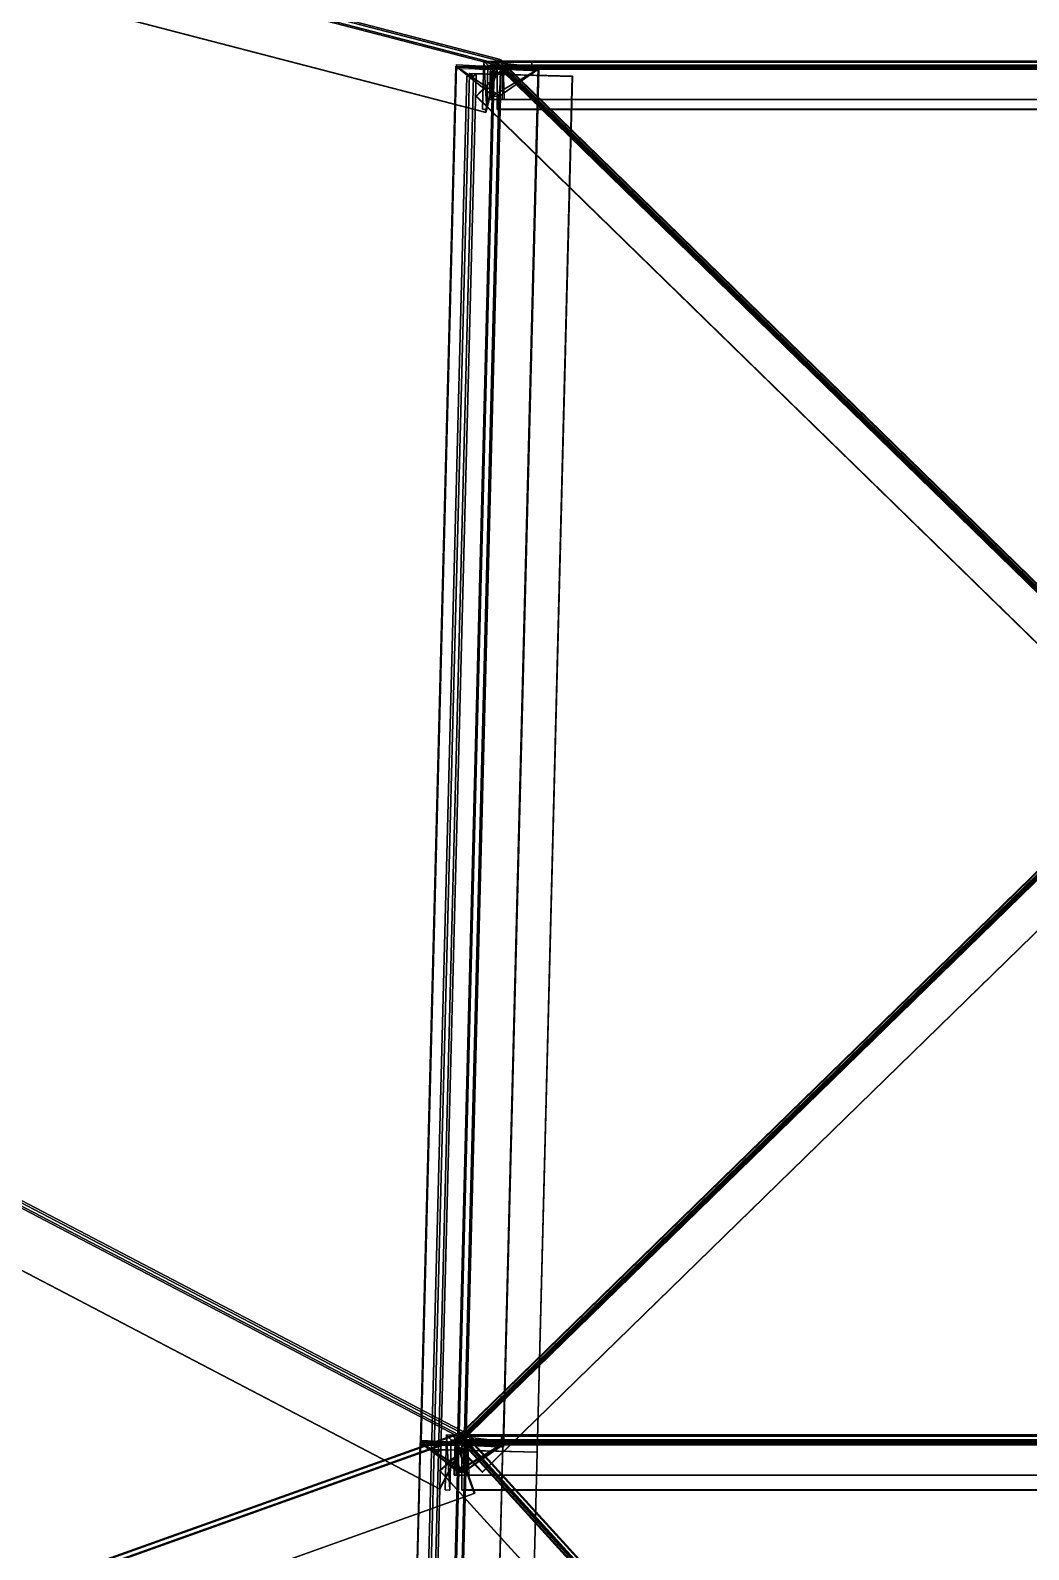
# Model space of a CAD drawing. Extents: x -15.8 to 15, y 4.5 to 69.4.
# Drawn here: x -1.679 to -0.227, y 65.231 to 67.44 of the extents above; entities that cross this region are included whole.
import ezdxf

# ---------------------------------------------------------------- set-up
doc = ezdxf.new("R2010")
doc.units = 0

msp = doc.modelspace()

# ---------------------------------------------------------------- linework, layer by layer
at = {"layer": '1', "color": 3}
for points in [[(-8.6906, 69.3993, 0.024), (-1.0419, 65.3994, 1.0754), (-1.0839, 65.3198, 1.0784), (-8.7326, 69.3198, 0.0271)], [(-8.7326, 69.3198, -0.0271), (-1.0839, 65.3198, -1.0784), (-1.0419, 65.3994, -1.0754), (-8.6906, 69.3993, -0.024)], [(-8.732, 69.3192, 0.0202), (-1.0833, 65.3192, 1.0715), (-1.0445, 65.3926, 1.0687), (-8.6932, 69.3925, 0.0173)], [(-8.6932, 69.3925, -0.0173), (-1.0445, 65.3926, -1.0687), (-1.0833, 65.3192, -1.0715), (-8.732, 69.3192, -0.0202)], [(-8.6932, 69.3925, 0.0173), (-1.0445, 65.3926, 1.0687), (-1.037, 65.3854, 0.9863), (-8.6856, 69.3854, -0.065)], [(-8.6856, 69.3854, 0.065), (-1.037, 65.3854, -0.9863), (-1.0445, 65.3926, -1.0687), (-8.6932, 69.3925, -0.0173)], [(-8.6824, 69.3916, -0.0653), (-1.0337, 65.3916, 0.9861), (-1.0419, 65.3994, 1.0754), (-8.6906, 69.3993, 0.024)], [(-8.6906, 69.3993, -0.024), (-1.0419, 65.3994, -1.0754), (-1.0337, 65.3916, -0.9861), (-8.6824, 69.3916, 0.0653)], [(-8.6856, 69.3854, -0.065), (-1.037, 65.3854, 0.9863), (-1.0337, 65.3916, 0.9861), (-8.6824, 69.3916, -0.0653)], [(-8.6824, 69.3916, 0.0653), (-1.0337, 65.3916, -0.9861), (-1.037, 65.3854, -0.9863), (-8.6856, 69.3854, 0.065)], [(-8.7326, 69.3198, 0.0271), (-1.0839, 65.3198, 1.0784), (-1.0833, 65.3192, 1.0715), (-8.732, 69.3192, 0.0202)], [(-8.732, 69.3192, -0.0202), (-1.0833, 65.3192, -1.0715), (-1.0839, 65.3198, -1.0784), (-8.7326, 69.3198, -0.0271)], [(-1.021, 67.3253, 1), (-1.021, 67.3253, -1), (-1.0192, 67.3952, -1), (-1.0192, 67.3952, 1)], [(-1.0192, 67.3952, 1), (-1.021, 67.3253, 1), (-1.015, 67.3251, 1)], [(-1.0192, 67.3952, -1), (-1.021, 67.3253, -1), (-1.015, 67.3251, -1)], [(-1.0192, 67.3952, 1), (-1.0192, 67.3952, -1), (-0.9492, 67.3934, -1), (-0.9492, 67.3934, 1)], [(-1.0192, 67.3952, 1), (-1.015, 67.3251, 1), (-1.0134, 67.3891, 1)], [(-1.0192, 67.3952, 1), (-1.0134, 67.3891, 1), (-0.9494, 67.3874, 1)], [(-1.0192, 67.3952, 1), (-0.9494, 67.3874, 1), (-0.9492, 67.3934, 1)], [(-1.0192, 67.3952, -1), (-1.015, 67.3251, -1), (-1.0134, 67.3891, -1)], [(-1.0192, 67.3952, -1), (-1.0134, 67.3891, -1), (-0.9494, 67.3874, -1)], [(-1.0192, 67.3952, -1), (-0.9494, 67.3874, -1), (-0.9492, 67.3934, -1)], [(-1.0134, 67.3891, 1), (-1.0134, 67.3891, -1), (-1.015, 67.3251, -1), (-1.015, 67.3251, 1)], [(-0.9494, 67.3874, 1), (-0.9494, 67.3874, -1), (-1.0134, 67.3891, -1), (-1.0134, 67.3891, 1)], [(1, 67.3252, 1.021), (-1, 67.3252, 1.021), (-1, 67.3952, 1.0192), (1, 67.3952, 1.0192)], [(1, 67.3952, 1.0192), (-1, 67.3952, 1.0192), (-1, 67.3935, 0.9492), (1, 67.3935, 0.9492)], [(-1, 67.3952, 1.0192), (-1, 67.3252, 1.021), (-1, 67.3251, 1.015)], [(-1, 67.3952, 1.0192), (-1, 67.3251, 1.015), (-1, 67.3891, 1.0134)], [(-1, 67.3952, 1.0192), (-1, 67.3891, 1.0134), (-1, 67.3875, 0.9494)], [(-1, 67.3952, 1.0192), (-1, 67.3875, 0.9494), (-1, 67.3935, 0.9492)], [(1, 67.3935, -0.9492), (-1, 67.3935, -0.9492), (-1, 67.3952, -1.0192), (1, 67.3952, -1.0192)], [(1, 67.3952, -1.0192), (-1, 67.3952, -1.0192), (-1, 67.3252, -1.021), (1, 67.3252, -1.021)], [(-1, 67.3952, -1.0192), (-1, 67.3935, -0.9492), (-1, 67.3875, -0.9494)], [(-1, 67.3952, -1.0192), (-1, 67.3875, -0.9494), (-1, 67.3891, -1.0134)], [(-1, 67.3952, -1.0192), (-1, 67.3891, -1.0134), (-1, 67.3251, -1.015)], [(-1, 67.3952, -1.0192), (-1, 67.3251, -1.015), (-1, 67.3252, -1.021)], [(1, 67.3935, 0.9492), (-1, 67.3935, 0.9492), (-1, 67.3875, 0.9494), (1, 67.3875, 0.9494)], [(1, 67.3875, -0.9494), (-1, 67.3875, -0.9494), (-1, 67.3935, -0.9492), (1, 67.3935, -0.9492)], [(1, 67.3891, 1.0134), (-1, 67.3891, 1.0134), (-1, 67.3251, 1.015), (1, 67.3251, 1.015)], [(1, 67.3875, 0.9494), (-1, 67.3875, 0.9494), (-1, 67.3891, 1.0134), (1, 67.3891, 1.0134)], [(1, 67.3891, -1.0134), (-1, 67.3891, -1.0134), (-1, 67.3875, -0.9494), (1, 67.3875, -0.9494)], [(1, 67.3251, -1.015), (-1, 67.3251, -1.015), (-1, 67.3891, -1.0134), (1, 67.3891, -1.0134)], [(-0.9492, 67.3934, 1), (-0.9492, 67.3934, -1), (-0.9494, 67.3874, -1), (-0.9494, 67.3874, 1)], [(-1.0401, 67.3771, 1.0422), (-1.0915, 65.3771, 1.0935), (-1.0953, 65.3734, 0.9436), (-1.044, 67.3734, 0.8923)], [(-1.044, 67.3734, -0.8923), (-1.0953, 65.3734, -0.9436), (-1.0915, 65.3771, -1.0935), (-1.0401, 67.3771, -1.0422)], [(-1.044, 67.3734, 0.8923), (-1.0953, 65.3734, 0.9436), (-1.0853, 65.3731, 0.9434), (-1.034, 67.3731, 0.8921)], [(-1.034, 67.3731, -0.8921), (-1.0853, 65.3731, -0.9434), (-1.0953, 65.3734, -0.9436), (-1.044, 67.3734, -0.8923)], [(-0.8902, 67.3732, 1.0385), (-0.9416, 65.3732, 1.0898), (-1.0915, 65.3771, 1.0935), (-1.0401, 67.3771, 1.0422)], [(-1.0401, 67.3771, -1.0422), (-1.0915, 65.3771, -1.0935), (-0.9416, 65.3732, -1.0898), (-0.8902, 67.3732, -1.0385)], [(-1.034, 67.3731, 0.8921), (-1.0853, 65.3731, 0.9434), (-1.0817, 65.3766, 1.0833), (-1.0304, 67.3766, 1.032)], [(-1.0304, 67.3766, -1.032), (-1.0817, 65.3766, -1.0833), (-1.0853, 65.3731, -0.9434), (-1.034, 67.3731, -0.8921)], [(-1.0304, 67.3766, 1.032), (-1.0817, 65.3766, 1.0833), (-0.9418, 65.373, 1.0798), (-0.8905, 67.3729, 1.0285)], [(-0.8905, 67.3729, -1.0285), (-0.9418, 65.373, -1.0798), (-1.0817, 65.3766, -1.0833), (-1.0304, 67.3766, -1.032)], [(-1.0401, 67.3771, 1.0422), (-1.034, 67.3731, 0.8921), (-1.044, 67.3734, 0.8923)], [(-1.0401, 67.3771, -1.0422), (-1.044, 67.3734, -0.8923), (-1.034, 67.3731, -0.8921)], [(-1.0401, 67.3771, 1.0422), (-0.8902, 67.3732, 1.0385), (-0.8905, 67.3729, 1.0285)], [(-1.0401, 67.3771, 1.0422), (-0.8905, 67.3729, 1.0285), (-1.0304, 67.3766, 1.032)], [(-1.0401, 67.3771, 1.0422), (-1.0304, 67.3766, 1.032), (-1.034, 67.3731, 0.8921)], [(-1.0401, 67.3771, -1.0422), (-1.034, 67.3731, -0.8921), (-1.0304, 67.3766, -1.032)], [(-1.0401, 67.3771, -1.0422), (-1.0304, 67.3766, -1.032), (-0.8905, 67.3729, -1.0285)], [(-1.0401, 67.3771, -1.0422), (-0.8905, 67.3729, -1.0285), (-0.8902, 67.3732, -1.0385)], [(-0.8905, 67.3729, 1.0285), (-0.9418, 65.373, 1.0798), (-0.9416, 65.3732, 1.0898), (-0.8902, 67.3732, 1.0385)], [(-0.8902, 67.3732, -1.0385), (-0.9416, 65.3732, -1.0898), (-0.9418, 65.373, -1.0798), (-0.8905, 67.3729, -1.0285)], [(-1.015, 67.3251, 1), (-1.015, 67.3251, -1), (-1.021, 67.3253, -1), (-1.021, 67.3253, 1)], [(1, 67.3251, 1.015), (-1, 67.3251, 1.015), (-1, 67.3252, 1.021), (1, 67.3252, 1.021)], [(1, 67.3252, -1.021), (-1, 67.3252, -1.021), (-1, 67.3251, -1.015), (1, 67.3251, -1.015)], [(-1.0419, 65.3994, 1.0754), (-1.0833, 65.3192, 1.0715), (-1.0839, 65.3198, 1.0784)], [(-1.0419, 65.3994, -1.0754), (-1.0839, 65.3198, -1.0784), (-1.0833, 65.3192, -1.0715)], [(-1.0419, 65.3994, 1.0754), (-1.0445, 65.3926, 1.0687), (-1.0833, 65.3192, 1.0715)], [(-1.0419, 65.3994, -1.0754), (-1.0833, 65.3192, -1.0715), (-1.0445, 65.3926, -1.0687)], [(-1.0754, 65.3182, 1.0513), (-1.0754, 65.3182, -1.0513), (-1.0733, 65.3982, -1.0513), (-1.0733, 65.3982, 1.0513)], [(-1.0733, 65.3982, 1.0513), (-1.0754, 65.3182, 1.0513), (-1.0684, 65.318, 1.0513)], [(-1.0733, 65.3982, -1.0513), (-1.0754, 65.3182, -1.0513), (-1.0684, 65.318, -1.0513)], [(-1.0733, 65.3982, 1.0513), (-1.0733, 65.3982, -1.0513), (-0.9933, 65.3961, -1.0513), (-0.9933, 65.3961, 1.0513)], [(-1.0733, 65.3982, 1.0513), (-1.0684, 65.318, 1.0513), (-1.0665, 65.391, 1.0513)], [(-1.0733, 65.3982, 1.0513), (-1.0665, 65.391, 1.0513), (-0.9935, 65.3891, 1.0513)], [(-1.0733, 65.3982, 1.0513), (-0.9935, 65.3891, 1.0513), (-0.9933, 65.3961, 1.0513)], [(-1.0733, 65.3982, -1.0513), (-1.0684, 65.318, -1.0513), (-1.0665, 65.391, -1.0513)], [(-1.0733, 65.3982, -1.0513), (-1.0665, 65.391, -1.0513), (-0.9935, 65.3891, -1.0513)], [(-1.0733, 65.3982, -1.0513), (-0.9935, 65.3891, -1.0513), (-0.9933, 65.3961, -1.0513)], [(1.0513, 65.3182, 1.0753), (-1.0513, 65.3182, 1.0753), (-1.0513, 65.3982, 1.0733), (1.0513, 65.3982, 1.0733)], [(1.0513, 65.3982, 1.0733), (-1.0513, 65.3982, 1.0733), (-1.0513, 65.3962, 0.9934), (1.0513, 65.3962, 0.9934)], [(-1.0513, 65.3982, 1.0733), (-1.0513, 65.3182, 1.0753), (-1.0513, 65.318, 1.0684)], [(-1.0513, 65.3982, 1.0733), (-1.0513, 65.318, 1.0684), (-1.0513, 65.391, 1.0665)], [(-1.0513, 65.3982, 1.0733), (-1.0513, 65.391, 1.0665), (-1.0513, 65.3892, 0.9935)], [(-1.0513, 65.3982, 1.0733), (-1.0513, 65.3892, 0.9935), (-1.0513, 65.3962, 0.9934)], [(1.0513, 65.3962, -0.9934), (-1.0513, 65.3962, -0.9934), (-1.0513, 65.3982, -1.0733), (1.0513, 65.3982, -1.0733)], [(1.0513, 65.3982, -1.0733), (-1.0513, 65.3982, -1.0733), (-1.0513, 65.3182, -1.0753), (1.0513, 65.3182, -1.0753)], [(-1.0513, 65.3982, -1.0733), (-1.0513, 65.3962, -0.9934), (-1.0513, 65.3892, -0.9935)], [(-1.0513, 65.3982, -1.0733), (-1.0513, 65.3892, -0.9935), (-1.0513, 65.391, -1.0665)], [(-1.0513, 65.3982, -1.0733), (-1.0513, 65.391, -1.0665), (-1.0513, 65.318, -1.0684)], [(-1.0513, 65.3982, -1.0733), (-1.0513, 65.318, -1.0684), (-1.0513, 65.3182, -1.0753)], [(1.0513, 65.3962, 0.9934), (-1.0513, 65.3962, 0.9934), (-1.0513, 65.3892, 0.9935), (1.0513, 65.3892, 0.9935)], [(1.0513, 65.3892, -0.9935), (-1.0513, 65.3892, -0.9935), (-1.0513, 65.3962, -0.9934), (1.0513, 65.3962, -0.9934)], [(-1.0419, 65.3994, 1.0754), (-1.037, 65.3854, 0.9863), (-1.0445, 65.3926, 1.0687)], [(-1.0419, 65.3994, -1.0754), (-1.0445, 65.3926, -1.0687), (-1.037, 65.3854, -0.9863)], [(-1.0419, 65.3994, 1.0754), (-1.0337, 65.3916, 0.9861), (-1.037, 65.3854, 0.9863)], [(-1.0419, 65.3994, -1.0754), (-1.037, 65.3854, -0.9863), (-1.0337, 65.3916, -0.9861)], [(-0.9933, 65.3961, 1.0513), (-0.9933, 65.3961, -1.0513), (-0.9935, 65.3891, -1.0513), (-0.9935, 65.3891, 1.0513)], [(-1.0915, 65.3771, 1.0935), (-1.1524, 63.002, 1.1545), (-1.1563, 62.9983, 1.0046), (-1.0953, 65.3734, 0.9436)], [(-1.0953, 65.3734, -0.9436), (-1.1563, 62.9983, -1.0046), (-1.1524, 63.002, -1.1545), (-1.0915, 65.3771, -1.0935)], [(-1.0953, 65.3734, 0.9436), (-1.1563, 62.9983, 1.0046), (-1.1463, 62.998, 1.0044), (-1.0853, 65.3731, 0.9434)], [(-1.0853, 65.3731, -0.9434), (-1.1463, 62.998, -1.0044), (-1.1563, 62.9983, -1.0046), (-1.0953, 65.3734, -0.9436)], [(-0.9416, 65.3732, 1.0898), (-1.0025, 62.9981, 1.1508), (-1.1524, 63.002, 1.1545), (-1.0915, 65.3771, 1.0935)], [(-1.0915, 65.3771, -1.0935), (-1.1524, 63.002, -1.1545), (-1.0025, 62.9981, -1.1508), (-0.9416, 65.3732, -1.0898)], [(-1.0853, 65.3731, 0.9434), (-1.1463, 62.998, 1.0044), (-1.1427, 63.0015, 1.1443), (-1.0817, 65.3766, 1.0833)], [(-1.0817, 65.3766, -1.0833), (-1.1427, 63.0015, -1.1443), (-1.1463, 62.998, -1.0044), (-1.0853, 65.3731, -0.9434)], [(-1.0817, 65.3766, 1.0833), (-1.1427, 63.0015, 1.1443), (-1.0028, 62.9978, 1.1408), (-0.9418, 65.373, 1.0798)], [(-0.9418, 65.373, -1.0798), (-1.0028, 62.9978, -1.1408), (-1.1427, 63.0015, -1.1443), (-1.0817, 65.3766, -1.0833)], [(-1.0915, 65.3771, 1.0935), (-1.0853, 65.3731, 0.9434), (-1.0953, 65.3734, 0.9436)], [(-1.0915, 65.3771, -1.0935), (-1.0953, 65.3734, -0.9436), (-1.0853, 65.3731, -0.9434)], [(-1.0915, 65.3771, 1.0935), (-1.0853, 65.3731, 0.9434), (-1.0953, 65.3734, 0.9436)], [(-1.0915, 65.3771, -1.0935), (-1.0953, 65.3734, -0.9436), (-1.0853, 65.3731, -0.9434)], [(-1.0915, 65.3771, 1.0935), (-0.9416, 65.3732, 1.0898), (-0.9418, 65.373, 1.0798)], [(-1.0915, 65.3771, 1.0935), (-0.9418, 65.373, 1.0798), (-1.0817, 65.3766, 1.0833)], [(-1.0915, 65.3771, 1.0935), (-1.0817, 65.3766, 1.0833), (-1.0853, 65.3731, 0.9434)], [(-1.0915, 65.3771, -1.0935), (-1.0853, 65.3731, -0.9434), (-1.0817, 65.3766, -1.0833)], [(-1.0915, 65.3771, -1.0935), (-1.0817, 65.3766, -1.0833), (-0.9418, 65.373, -1.0798)], [(-1.0915, 65.3771, -1.0935), (-0.9418, 65.373, -1.0798), (-0.9416, 65.3732, -1.0898)], [(-1.0915, 65.3771, 1.0935), (-0.9416, 65.3732, 1.0898), (-0.9418, 65.373, 1.0798)], [(-1.0915, 65.3771, 1.0935), (-0.9418, 65.373, 1.0798), (-1.0817, 65.3766, 1.0833)], [(-1.0915, 65.3771, 1.0935), (-1.0817, 65.3766, 1.0833), (-1.0853, 65.3731, 0.9434)], [(-1.0915, 65.3771, -1.0935), (-1.0853, 65.3731, -0.9434), (-1.0817, 65.3766, -1.0833)], [(-1.0915, 65.3771, -1.0935), (-1.0817, 65.3766, -1.0833), (-0.9418, 65.373, -1.0798)], [(-1.0915, 65.3771, -1.0935), (-0.9418, 65.373, -1.0798), (-0.9416, 65.3732, -1.0898)], [(-1.0665, 65.391, 1.0513), (-1.0665, 65.391, -1.0513), (-1.0684, 65.318, -1.0513), (-1.0684, 65.318, 1.0513)], [(-0.9935, 65.3891, 1.0513), (-0.9935, 65.3891, -1.0513), (-1.0665, 65.391, -1.0513), (-1.0665, 65.391, 1.0513)], [(1.0513, 65.391, 1.0665), (-1.0513, 65.391, 1.0665), (-1.0513, 65.318, 1.0684), (1.0513, 65.318, 1.0684)], [(1.0513, 65.3892, 0.9935), (-1.0513, 65.3892, 0.9935), (-1.0513, 65.391, 1.0665), (1.0513, 65.391, 1.0665)], [(1.0513, 65.391, -1.0665), (-1.0513, 65.391, -1.0665), (-1.0513, 65.3892, -0.9935), (1.0513, 65.3892, -0.9935)], [(1.0513, 65.318, -1.0684), (-1.0513, 65.318, -1.0684), (-1.0513, 65.391, -1.0665), (1.0513, 65.391, -1.0665)], [(-0.9418, 65.373, 1.0798), (-1.0028, 62.9978, 1.1408), (-1.0025, 62.9981, 1.1508), (-0.9416, 65.3732, 1.0898)], [(-0.9416, 65.3732, -1.0898), (-1.0025, 62.9981, -1.1508), (-1.0028, 62.9978, -1.1408), (-0.9418, 65.373, -1.0798)], [(-1.0684, 65.318, 1.0513), (-1.0684, 65.318, -1.0513), (-1.0754, 65.3182, -1.0513), (-1.0754, 65.3182, 1.0513)], [(1.0513, 65.318, 1.0684), (-1.0513, 65.318, 1.0684), (-1.0513, 65.3182, 1.0753), (1.0513, 65.3182, 1.0753)], [(1.0513, 65.3182, -1.0753), (-1.0513, 65.3182, -1.0753), (-1.0513, 65.318, -1.0684), (1.0513, 65.318, -1.0684)]]:
    msp.add_3dface(points, dxfattribs=at)
at = {"layer": '1', "color": 5}
for points in [[(-8.6968, 69.3982, 0.0217), (-0.9968, 67.3982, 1.0217), (-1.0172, 67.3209, 1.0242), (-8.7172, 69.3209, 0.0242)], [(-8.7172, 69.3209, -0.0242), (-1.0172, 67.3209, -1.0242), (-0.9968, 67.3982, -1.0217), (-8.6968, 69.3982, -0.0217)], [(-8.6878, 69.3933, -0.0576), (-0.9878, 67.3933, 0.9424), (-0.9968, 67.3982, 1.0217), (-8.6968, 69.3982, 0.0217)], [(-8.6968, 69.3982, -0.0217), (-0.9968, 67.3982, -1.0217), (-0.9878, 67.3933, -0.9424), (-8.6878, 69.3933, 0.0576)], [(-8.6895, 69.3865, -0.0574), (-0.9895, 67.3865, 0.9426), (-0.9878, 67.3933, 0.9424), (-8.6878, 69.3933, -0.0576)], [(-8.6878, 69.3933, 0.0576), (-0.9878, 67.3933, -0.9424), (-0.9895, 67.3865, -0.9426), (-8.6895, 69.3865, 0.0574)], [(-8.7164, 69.3205, 0.0172), (-1.0164, 67.3205, 1.0172), (-0.9978, 67.391, 1.015), (-8.6978, 69.391, 0.015)], [(-8.6978, 69.391, -0.015), (-0.9978, 67.391, -1.015), (-1.0164, 67.3205, -1.0172), (-8.7164, 69.3205, -0.0172)], [(-8.6978, 69.391, 0.015), (-0.9978, 67.391, 1.015), (-0.9895, 67.3865, 0.9426), (-8.6895, 69.3865, -0.0574)], [(-8.6895, 69.3865, 0.0574), (-0.9895, 67.3865, -0.9426), (-0.9978, 67.391, -1.015), (-8.6978, 69.391, -0.015)], [(-8.7172, 69.3209, 0.0242), (-1.0172, 67.3209, 1.0242), (-1.0164, 67.3205, 1.0172), (-8.7164, 69.3205, 0.0172)], [(-8.7164, 69.3205, -0.0172), (-1.0164, 67.3205, -1.0172), (-1.0172, 67.3209, -1.0242), (-8.7172, 69.3209, -0.0242)], [(-1.06, 67.3843, 0.9924), (-1.1113, 65.3843, -1.0589), (-1.1113, 65.3879, -1.0624), (-1.06, 67.3879, 0.989)], [(-1.06, 67.3879, 0.989), (-1.1113, 65.3879, -1.0624), (-0.9913, 65.3863, -1.0638), (-0.94, 67.3863, 0.9875)], [(-1.005, 67.3836, 0.9918), (-1.0563, 65.3836, -1.0595), (-1.1113, 65.3843, -1.0589), (-1.06, 67.3843, 0.9924)], [(-1.059, 67.3901, -0.9868), (-1.1103, 65.3901, 1.0646), (-1.1106, 65.3865, 1.0611), (-1.0593, 67.3865, -0.9903)], [(-1.0593, 67.3865, -0.9903), (-1.1106, 65.3865, 1.0611), (-1.0557, 65.3838, 1.0597), (-1.0044, 67.3837, -0.9916)], [(-0.9392, 67.384, -0.9897), (-0.9905, 65.384, 1.0616), (-1.1103, 65.3901, 1.0646), (-1.059, 67.3901, -0.9868)], [(0.9902, 67.3835, -0.9402), (-1.0611, 65.3835, -0.9916), (-1.0646, 65.3871, -0.9916), (0.9867, 67.3871, -0.9403)], [(0.9867, 67.3871, -0.9403), (-1.0646, 65.3871, -0.9916), (-1.0616, 65.3871, -1.1116), (0.9897, 67.3871, -1.0603)], [(0.991, 67.3858, 1.0595), (-1.0603, 65.3858, 1.1109), (-1.0638, 65.3894, 1.1107), (0.9875, 67.3893, 1.0593)], [(0.9875, 67.3893, 1.0593), (-1.0638, 65.3894, 1.1107), (-1.0624, 65.3848, 0.9908), (0.989, 67.3848, 0.9394)], [(0.989, 67.3848, 0.9394), (-1.0624, 65.3848, 0.9908), (-1.0589, 65.3812, 0.991), (0.9925, 67.3812, 0.9396)], [(0.9897, 67.3871, -1.0603), (-1.0616, 65.3871, -1.1116), (-1.0581, 65.3835, -1.1115), (0.9932, 67.3835, -1.0602)], [(0.9916, 67.3835, -0.9952), (-1.0597, 65.3835, -1.0465), (-1.0611, 65.3835, -0.9916), (0.9902, 67.3835, -0.9402)], [(0.9917, 67.3837, 1.0046), (-1.0597, 65.3837, 1.0559), (-1.0603, 65.3858, 1.1109), (0.991, 67.3858, 1.0595)], [(-1.06, 67.3879, 0.989), (-1.06, 67.3843, 0.9924), (-1.005, 67.3836, 0.9918)], [(-1.06, 67.3879, 0.989), (-1.005, 67.3836, 0.9918), (-1.0051, 67.3442, 1.0302)], [(-1.06, 67.3879, 0.989), (-1.0051, 67.3442, 1.0302), (-0.9951, 67.344, 1.0301)], [(-1.06, 67.3879, 0.989), (-0.9951, 67.344, 1.0301), (-0.995, 67.3834, 0.9917)], [(-1.06, 67.3879, 0.989), (-0.995, 67.3834, 0.9917), (-0.94, 67.3827, 0.991)], [(-1.06, 67.3879, 0.989), (-0.94, 67.3827, 0.991), (-0.94, 67.3863, 0.9875)], [(1.0301, 67.3443, 1.0065), (-1.0213, 65.3444, 1.0579), (-1.0597, 65.3837, 1.0559), (0.9917, 67.3837, 1.0046)], [(1.03, 67.3441, -0.9942), (-1.0214, 65.3441, -1.0456), (-1.0597, 65.3835, -1.0465), (0.9916, 67.3835, -0.9952)], [(0.9919, 67.3835, -1.0052), (-1.0595, 65.3835, -1.0565), (-1.0211, 65.3441, -1.0556), (1.0302, 67.3441, -1.0042)], [(0.9932, 67.3835, -1.0602), (-1.0581, 65.3835, -1.1115), (-1.0595, 65.3835, -1.0565), (0.9919, 67.3835, -1.0052)], [(0.9918, 67.3833, 0.9946), (-1.0595, 65.3833, 1.0459), (-1.0212, 65.344, 1.0479), (1.0302, 67.344, 0.9965)], [(0.9925, 67.3812, 0.9396), (-1.0589, 65.3812, 0.991), (-1.0595, 65.3833, 1.0459), (0.9918, 67.3833, 0.9946)], [(-0.9392, 67.384, -0.9897), (-1.0593, 67.3865, -0.9903), (-1.059, 67.3901, -0.9868)], [(-0.9392, 67.384, -0.9897), (-1.0044, 67.3837, -0.9916), (-1.0593, 67.3865, -0.9903)], [(-1.0044, 67.3837, -0.9916), (-1.0557, 65.3838, 1.0597), (-1.0586, 65.3445, 1.0213), (-1.0073, 67.3444, -1.03)], [(-1.0051, 67.3442, 1.0302), (-1.0564, 65.3442, -1.0212), (-1.0563, 65.3836, -1.0595), (-1.005, 67.3836, 0.9918)], [(-0.9973, 67.3439, -1.0302), (-1.0486, 65.344, 1.0211), (-1.0457, 65.3832, 1.0595), (-0.9944, 67.3832, -0.9919)], [(-0.995, 67.3834, 0.9917), (-1.0463, 65.3835, -1.0597), (-1.0464, 65.3441, -1.0213), (-0.9951, 67.344, 1.0301)], [(-0.94, 67.3827, 0.991), (-0.9913, 65.3827, -1.0603), (-1.0463, 65.3835, -1.0597), (-0.995, 67.3834, 0.9917)], [(-0.9944, 67.3832, -0.9919), (-1.0457, 65.3832, 1.0595), (-0.9908, 65.3805, 1.0581), (-0.9395, 67.3804, -0.9932)], [(-0.9875, 67.3893, -1.0593), (-1.0301, 67.3443, -1.0065), (-1.0302, 67.344, -0.9965)], [(-0.9875, 67.3893, -1.0593), (-1.0302, 67.344, -0.9965), (-0.9918, 67.3833, -0.9946)], [(-0.9867, 67.3871, 0.9403), (-1.03, 67.3441, 0.9942), (-1.0302, 67.3441, 1.0042)], [(-0.9867, 67.3871, 0.9403), (-1.0302, 67.3441, 1.0042), (-0.9919, 67.3835, 1.0052)], [(-0.9919, 67.3835, 1.0052), (1.0595, 65.3835, 1.0565), (1.0211, 65.3441, 1.0556), (-1.0302, 67.3441, 1.0042)], [(-0.9918, 67.3833, -0.9946), (1.0595, 65.3833, -1.0459), (1.0212, 65.344, -1.0479), (-1.0302, 67.344, -0.9965)], [(-0.9875, 67.3893, -1.0593), (-0.9917, 67.3837, -1.0046), (-1.0301, 67.3443, -1.0065)], [(-1.0301, 67.3443, -1.0065), (1.0213, 65.3444, -1.0579), (1.0597, 65.3837, -1.0559), (-0.9917, 67.3837, -1.0046)], [(-0.9867, 67.3871, 0.9403), (-0.9916, 67.3835, 0.9952), (-1.03, 67.3441, 0.9942)], [(-1.03, 67.3441, 0.9942), (1.0214, 65.3441, 1.0456), (1.0597, 65.3835, 1.0465), (-0.9916, 67.3835, 0.9952)], [(-1.0258, 67.3877, 0.9742), (0.9742, 67.3877, -1.0258), (1.0095, 67.3895, -0.9905), (-0.9905, 67.3895, 1.0095)], [(-0.9905, 67.3895, 1.0095), (-1.0258, 67.3877, 0.9742), (-1.0257, 67.3837, 0.9743)], [(-1.0257, 67.3837, 0.9743), (0.9743, 67.3837, -1.0257), (0.9742, 67.3877, -1.0258), (-1.0258, 67.3877, 0.9742)], [(-0.9905, 67.3895, 1.0095), (-1.0257, 67.3837, 0.9743), (-0.9932, 67.3853, 1.0068)], [(-0.9932, 67.3853, 1.0068), (1.0068, 67.3853, -0.9932), (0.9743, 67.3837, -1.0257), (-1.0257, 67.3837, 0.9743)], [(-0.9968, 67.3982, 1.0217), (-1.0164, 67.3205, 1.0172), (-1.0172, 67.3209, 1.0242)], [(-0.9968, 67.3982, -1.0217), (-1.0172, 67.3209, -1.0242), (-1.0164, 67.3205, -1.0172)], [(-0.9968, 67.3982, 1.0217), (-0.9978, 67.391, 1.015), (-1.0164, 67.3205, 1.0172)], [(-0.9968, 67.3982, -1.0217), (-1.0164, 67.3205, -1.0172), (-0.9978, 67.391, -1.015)], [(0.9892, 67.3395, 1.0108), (-1.0108, 67.3395, -0.9892), (-1.0095, 67.3895, -0.9905), (0.9905, 67.3895, 1.0095)], [(-1.0095, 67.3895, -0.9905), (-1.0108, 67.3395, -0.9892), (-1.0079, 67.3393, -0.9921)], [(0.9905, 67.3895, 1.0095), (-1.0095, 67.3895, -0.9905), (-0.9742, 67.3877, -1.0258), (1.0258, 67.3877, 0.9742)], [(-1.0095, 67.3895, -0.9905), (-1.0079, 67.3393, -0.9921), (-1.0068, 67.3853, -0.9932)], [(-1.0095, 67.3895, -0.9905), (-1.0068, 67.3853, -0.9932), (-0.9743, 67.3837, -1.0257)], [(-1.0095, 67.3895, -0.9905), (-0.9743, 67.3837, -1.0257), (-0.9742, 67.3877, -1.0258)], [(0.9932, 67.3853, 1.0068), (-1.0068, 67.3853, -0.9932), (-1.0079, 67.3393, -0.9921), (0.9921, 67.3393, 1.0079)], [(-0.9392, 67.384, -0.9897), (-0.9973, 67.3439, -1.0302), (-1.0073, 67.3444, -1.03)], [(-0.9392, 67.384, -0.9897), (-1.0073, 67.3444, -1.03), (-1.0044, 67.3837, -0.9916)], [(1.0257, 67.3837, 0.9743), (-0.9743, 67.3837, -1.0257), (-1.0068, 67.3853, -0.9932), (0.9932, 67.3853, 1.0068)], [(-0.9968, 67.3982, 1.0217), (-0.9895, 67.3865, 0.9426), (-0.9978, 67.391, 1.015)], [(-0.9968, 67.3982, -1.0217), (-0.9978, 67.391, -1.015), (-0.9895, 67.3865, -0.9426)], [(-0.9392, 67.384, -0.9897), (-0.9944, 67.3832, -0.9919), (-0.9973, 67.3439, -1.0302)], [(-0.9968, 67.3982, 1.0217), (-0.9878, 67.3933, 0.9424), (-0.9895, 67.3865, 0.9426)], [(-0.9968, 67.3982, -1.0217), (-0.9895, 67.3865, -0.9426), (-0.9878, 67.3933, -0.9424)], [(-0.9392, 67.384, -0.9897), (-0.9395, 67.3804, -0.9932), (-0.9944, 67.3832, -0.9919)], [(-0.9905, 67.3895, 1.0095), (-0.9932, 67.3853, 1.0068), (-0.9921, 67.3393, 1.0079)], [(-0.9897, 67.3871, 1.0603), (1.0616, 65.3871, 1.1116), (1.0581, 65.3835, 1.1115), (-0.9932, 67.3835, 1.0602)], [(-0.9867, 67.3871, 0.9403), (-0.9919, 67.3835, 1.0052), (-0.9932, 67.3835, 1.0602)], [(-0.9867, 67.3871, 0.9403), (-0.9932, 67.3835, 1.0602), (-0.9897, 67.3871, 1.0603)], [(-0.9921, 67.3393, 1.0079), (1.0079, 67.3393, -0.9921), (1.0068, 67.3853, -0.9932), (-0.9932, 67.3853, 1.0068)], [(-0.9932, 67.3835, 1.0602), (1.0581, 65.3835, 1.1115), (1.0595, 65.3835, 1.0565), (-0.9919, 67.3835, 1.0052)], [(-0.9875, 67.3893, -1.0593), (-0.9918, 67.3833, -0.9946), (-0.9925, 67.3812, -0.9396)], [(-0.9875, 67.3893, -1.0593), (-0.9925, 67.3812, -0.9396), (-0.989, 67.3848, -0.9394)], [(-0.989, 67.3848, -0.9394), (1.0624, 65.3848, -0.9908), (1.0589, 65.3812, -0.991), (-0.9925, 67.3812, -0.9396)], [(-0.9925, 67.3812, -0.9396), (1.0589, 65.3812, -0.991), (1.0595, 65.3833, -1.0459), (-0.9918, 67.3833, -0.9946)], [(-0.9905, 67.3895, 1.0095), (-0.9921, 67.3393, 1.0079), (-0.9892, 67.3395, 1.0108)], [(-0.9875, 67.3893, -1.0593), (-0.991, 67.3858, -1.0595), (-0.9917, 67.3837, -1.0046)], [(-0.9917, 67.3837, -1.0046), (1.0597, 65.3837, -1.0559), (1.0603, 65.3858, -1.1109), (-0.991, 67.3858, -1.0595)], [(-0.9867, 67.3871, 0.9403), (-0.9902, 67.3835, 0.9402), (-0.9916, 67.3835, 0.9952)], [(-0.9916, 67.3835, 0.9952), (1.0597, 65.3835, 1.0465), (1.0611, 65.3835, 0.9916), (-0.9902, 67.3835, 0.9402)], [(-0.94, 67.3863, 0.9875), (-0.9913, 65.3863, -1.0638), (-0.9913, 65.3827, -1.0603), (-0.94, 67.3827, 0.991)], [(-0.991, 67.3858, -1.0595), (1.0603, 65.3858, -1.1109), (1.0638, 65.3894, -1.1107), (-0.9875, 67.3893, -1.0593)], [(-0.9395, 67.3804, -0.9932), (-0.9908, 65.3805, 1.0581), (-0.9905, 65.384, 1.0616), (-0.9392, 67.384, -0.9897)], [(-0.9905, 67.3895, 1.0095), (1.0095, 67.3895, -0.9905), (1.0108, 67.3395, -0.9892), (-0.9892, 67.3395, 1.0108)], [(-0.9902, 67.3835, 0.9402), (1.0611, 65.3835, 0.9916), (1.0646, 65.3871, 0.9916), (-0.9867, 67.3871, 0.9403)], [(-0.9867, 67.3871, 0.9403), (1.0646, 65.3871, 0.9916), (1.0616, 65.3871, 1.1116), (-0.9897, 67.3871, 1.0603)], [(-0.9875, 67.3893, -1.0593), (1.0638, 65.3894, -1.1107), (1.0624, 65.3848, -0.9908), (-0.989, 67.3848, -0.9394)], [(1.0258, 67.3877, 0.9742), (-0.9742, 67.3877, -1.0258), (-0.9743, 67.3837, -1.0257), (1.0257, 67.3837, 0.9743)], [(-1.0073, 67.3444, -1.03), (-1.0586, 65.3445, 1.0213), (-1.0486, 65.344, 1.0211), (-0.9973, 67.3439, -1.0302)], [(-0.9951, 67.344, 1.0301), (-1.0464, 65.3441, -1.0213), (-1.0564, 65.3442, -1.0212), (-1.0051, 67.3442, 1.0302)], [(-1.0302, 67.344, -0.9965), (1.0212, 65.344, -1.0479), (1.0213, 65.3444, -1.0579), (-1.0301, 67.3443, -1.0065)], [(-1.0302, 67.3441, 1.0042), (1.0211, 65.3441, 1.0556), (1.0214, 65.3441, 1.0456), (-1.03, 67.3441, 0.9942)], [(1.0302, 67.3441, -1.0042), (-1.0211, 65.3441, -1.0556), (-1.0214, 65.3441, -1.0456), (1.03, 67.3441, -0.9942)], [(1.0302, 67.344, 0.9965), (-1.0212, 65.344, 1.0479), (-1.0213, 65.3444, 1.0579), (1.0301, 67.3443, 1.0065)], [(0.9921, 67.3393, 1.0079), (-1.0079, 67.3393, -0.9921), (-1.0108, 67.3395, -0.9892), (0.9892, 67.3395, 1.0108)], [(-0.9892, 67.3395, 1.0108), (1.0108, 67.3395, -0.9892), (1.0079, 67.3393, -0.9921), (-0.9921, 67.3393, 1.0079)], [(-1.0633, 65.3978, 1.0758), (-7.712, 63.0228, 0.0244), (-7.6991, 63.0259, -0.0646), (-1.0504, 65.401, 0.9868)], [(-1.0504, 65.401, -0.9868), (-7.6991, 63.0259, 0.0646), (-7.712, 63.0228, -0.0244), (-1.0633, 65.3978, -1.0758)], [(-1.0332, 65.313, 1.0771), (-7.6819, 62.9379, 0.0258), (-7.712, 63.0228, 0.0244), (-1.0633, 65.3978, 1.0758)], [(-1.0633, 65.3978, -1.0758), (-7.712, 63.0228, -0.0244), (-7.6819, 62.9379, -0.0258), (-1.0332, 65.313, -1.0771)], [(-1.048, 65.3944, 0.9869), (-7.6967, 63.0193, -0.0645), (-7.7086, 63.0164, 0.0176), (-1.06, 65.3914, 1.069)], [(-1.06, 65.3914, -1.069), (-7.7086, 63.0164, -0.0176), (-7.6967, 63.0193, 0.0645), (-1.048, 65.3944, -0.9869)], [(-1.0504, 65.401, 0.9868), (-7.6991, 63.0259, -0.0646), (-7.6967, 63.0193, -0.0645), (-1.048, 65.3944, 0.9869)], [(-1.048, 65.3944, -0.9869), (-7.6967, 63.0193, 0.0645), (-7.6991, 63.0259, 0.0646), (-1.0504, 65.401, -0.9868)], [(-1.0633, 65.3978, 1.0758), (-1.048, 65.3944, 0.9869), (-1.0504, 65.401, 0.9868)], [(-1.0633, 65.3978, -1.0758), (-1.0504, 65.401, -0.9868), (-1.048, 65.3944, -0.9869)], [(-1.0633, 65.3978, 1.0758), (-1.0332, 65.313, 1.0771), (-1.0322, 65.3132, 1.0702)], [(-1.0633, 65.3978, 1.0758), (-1.0322, 65.3132, 1.0702), (-1.06, 65.3914, 1.069)], [(-1.0633, 65.3978, 1.0758), (-1.06, 65.3914, 1.069), (-1.048, 65.3944, 0.9869)], [(-1.0633, 65.3978, -1.0758), (-1.048, 65.3944, -0.9869), (-1.06, 65.3914, -1.069)], [(-1.0633, 65.3978, -1.0758), (-1.06, 65.3914, -1.069), (-1.0322, 65.3132, -1.0702)], [(-1.0633, 65.3978, -1.0758), (-1.0322, 65.3132, -1.0702), (-1.0332, 65.313, -1.0771)], [(-1.06, 65.3914, 1.069), (-7.7086, 63.0164, 0.0176), (-7.6809, 62.9382, 0.0189), (-1.0322, 65.3132, 1.0702)], [(-1.0322, 65.3132, -1.0702), (-7.6809, 62.9382, -0.0189), (-7.7086, 63.0164, -0.0176), (-1.06, 65.3914, -1.069)], [(-1.1115, 65.3832, 1.0441), (-1.1725, 63.008, -1.1195), (-1.1726, 63.0114, -1.1232), (-1.1116, 65.3865, 1.0404)], [(-1.1116, 65.3865, 1.0404), (-1.1726, 63.0114, -1.1232), (-1.0526, 63.0111, -1.1263), (-0.9916, 65.3862, 1.0374)], [(-1.0565, 65.383, 1.0427), (-1.1175, 63.0079, -1.1209), (-1.1725, 63.008, -1.1195), (-1.1115, 65.3832, 1.0441)], [(-1.1113, 65.3872, -1.0397), (-1.1723, 63.0121, 1.124), (-1.1723, 63.0087, 1.1203), (-1.1113, 65.3838, -1.0434)], [(-0.9914, 65.3856, -1.0381), (-1.0523, 63.0104, 1.1256), (-1.1723, 63.0121, 1.124), (-1.1113, 65.3872, -1.0397)], [(-1.1113, 65.3838, -1.0434), (-1.1723, 63.0087, 1.1203), (-1.1173, 63.0079, 1.121), (-1.0563, 65.3831, -1.0426)], [(1.041, 65.386, 1.1106), (-1.1226, 63.0108, 1.1716), (-1.1263, 63.0142, 1.1713), (1.0373, 65.3893, 1.1104)], [(1.0373, 65.3893, 1.1104), (-1.1263, 63.0142, 1.1713), (-1.1232, 63.0082, 1.0515), (1.0405, 65.3834, 0.9905)], [(1.0381, 65.3887, -1.1107), (-1.1256, 63.0135, -1.1716), (-1.1219, 63.0102, -1.1718), (1.0418, 65.3853, -1.1109)], [(1.0397, 65.3841, -0.9908), (-1.1239, 63.0089, -1.0517), (-1.1256, 63.0135, -1.1716), (1.0381, 65.3887, -1.1107)], [(1.0434, 65.3807, -0.991), (-1.1202, 63.0056, -1.0519), (-1.1239, 63.0089, -1.0517), (1.0397, 65.3841, -0.9908)], [(1.0405, 65.3834, 0.9905), (-1.1232, 63.0082, 1.0515), (-1.1195, 63.0049, 1.0518), (1.0442, 65.38, 0.9908)], [(1.0425, 65.3832, 1.0557), (-1.1212, 63.0081, 1.1167), (-1.1226, 63.0108, 1.1716), (1.041, 65.386, 1.1106)], [(1.0418, 65.3853, -1.1109), (-1.1219, 63.0102, -1.1718), (-1.1211, 63.0081, -1.1169), (1.0425, 65.3832, -1.0559)], [(1.0831, 65.3463, 1.0586), (-1.0805, 62.9712, 1.1196), (-1.1212, 63.0081, 1.1167), (1.0425, 65.3832, 1.0557)], [(1.0425, 65.3832, -1.0559), (-1.1211, 63.0081, -1.1169), (-1.0805, 62.9711, -1.1188), (1.0832, 65.3462, -1.0579)], [(1.0426, 65.3828, -1.0459), (-1.121, 63.0077, -1.1069), (-1.1202, 63.0056, -1.0519), (1.0434, 65.3807, -0.991)], [(1.0833, 65.3458, -1.0479), (-1.0803, 62.9707, -1.1089), (-1.121, 63.0077, -1.1069), (1.0426, 65.3828, -1.0459)], [(1.0427, 65.3827, 1.0457), (-1.1209, 63.0076, 1.1067), (-1.0803, 62.9707, 1.1096), (1.0834, 65.3458, 1.0486)], [(1.0442, 65.38, 0.9908), (-1.1195, 63.0049, 1.0518), (-1.1209, 63.0076, 1.1067), (1.0427, 65.3827, 1.0457)], [(-1.0556, 65.346, 1.0834), (-1.1166, 62.9708, -1.0803), (-1.1175, 63.0079, -1.1209), (-1.0565, 65.383, 1.0427)], [(-1.0563, 65.3831, -1.0426), (-1.1173, 63.0079, 1.121), (-1.1173, 62.9709, 1.0803), (-1.0563, 65.346, -1.0833)], [(-1.1116, 65.3865, 1.0404), (-1.1115, 65.3832, 1.0441), (-1.0565, 65.383, 1.0427)], [(-1.1116, 65.3865, 1.0404), (-1.0565, 65.383, 1.0427), (-1.0556, 65.346, 1.0834)], [(-1.1116, 65.3865, 1.0404), (-1.0556, 65.346, 1.0834), (-1.0456, 65.346, 1.0831)], [(-1.1116, 65.3865, 1.0404), (-1.0456, 65.346, 1.0831), (-1.0465, 65.383, 1.0425)], [(-1.1116, 65.3865, 1.0404), (-1.0465, 65.383, 1.0425), (-0.9916, 65.3829, 1.041)], [(-1.1116, 65.3865, 1.0404), (-0.9916, 65.3829, 1.041), (-0.9916, 65.3862, 1.0374)], [(-1.1113, 65.3879, -1.0624), (-1.1113, 65.3843, -1.0589), (-1.0563, 65.3836, -1.0595)], [(-1.1113, 65.3879, -1.0624), (-1.0563, 65.3836, -1.0595), (-1.0564, 65.3442, -1.0212)], [(-1.1113, 65.3879, -1.0624), (-1.0564, 65.3442, -1.0212), (-1.0464, 65.3441, -1.0213)], [(-1.1113, 65.3879, -1.0624), (-1.0464, 65.3441, -1.0213), (-1.0463, 65.3835, -1.0597)], [(-1.1113, 65.3879, -1.0624), (-1.0463, 65.3835, -1.0597), (-0.9913, 65.3827, -1.0603)], [(-1.1113, 65.3879, -1.0624), (-0.9913, 65.3827, -1.0603), (-0.9913, 65.3863, -1.0638)], [(-0.9914, 65.3856, -1.0381), (-1.1113, 65.3838, -1.0434), (-1.1113, 65.3872, -1.0397)], [(-0.9914, 65.3856, -1.0381), (-1.0563, 65.3831, -1.0426), (-1.1113, 65.3838, -1.0434)], [(-0.9905, 65.384, 1.0616), (-1.1106, 65.3865, 1.0611), (-1.1103, 65.3901, 1.0646)], [(-0.9905, 65.384, 1.0616), (-1.0557, 65.3838, 1.0597), (-1.1106, 65.3865, 1.0611)], [(-1.0465, 65.383, 1.0425), (-1.1075, 63.0079, -1.1212), (-1.1066, 62.9708, -1.0805), (-1.0456, 65.346, 1.0831)], [(-0.9916, 65.3829, 1.041), (-1.0525, 63.0077, -1.1226), (-1.1075, 63.0079, -1.1212), (-1.0465, 65.383, 1.0425)], [(-1.0463, 65.3829, -1.0425), (-1.1073, 63.0078, 1.1211), (-1.0523, 63.0071, 1.1219), (-0.9914, 65.3822, -1.0418)], [(-1.0463, 65.3459, -1.0832), (-1.1073, 62.9708, 1.0805), (-1.1073, 63.0078, 1.1211), (-1.0463, 65.3829, -1.0425)], [(-1.0373, 65.3893, -1.1104), (-1.0831, 65.3463, -1.0586), (-1.0834, 65.3458, -1.0486)], [(-1.0373, 65.3893, -1.1104), (-1.0834, 65.3458, -1.0486), (-1.0427, 65.3827, -1.0457)], [(-1.0427, 65.3827, -1.0457), (1.1209, 63.0076, -1.1067), (1.0803, 62.9707, -1.1096), (-1.0834, 65.3458, -1.0486)], [(-1.0397, 65.3841, 0.9908), (-1.0426, 65.3828, 1.0459), (-1.0833, 65.3458, 1.0479)], [(-1.0397, 65.3841, 0.9908), (-1.0833, 65.3458, 1.0479), (-1.0832, 65.3462, 1.0579)], [(-1.0833, 65.3458, 1.0479), (1.0803, 62.9707, 1.1089), (1.121, 63.0077, 1.1069), (-1.0426, 65.3828, 1.0459)], [(-1.0397, 65.3841, 0.9908), (-1.0832, 65.3462, 1.0579), (-1.0425, 65.3832, 1.0559)], [(-1.0425, 65.3832, 1.0559), (1.1211, 63.0081, 1.1169), (1.0805, 62.9711, 1.1188), (-1.0832, 65.3462, 1.0579)], [(-1.0373, 65.3893, -1.1104), (-1.0425, 65.3832, -1.0557), (-1.0831, 65.3463, -1.0586)], [(-1.0831, 65.3463, -1.0586), (1.0805, 62.9712, -1.1196), (1.1212, 63.0081, -1.1167), (-1.0425, 65.3832, -1.0557)], [(-1.0771, 65.3878, 1.0255), (1.0255, 65.3878, -1.0771), (1.0609, 65.3895, -1.0418), (-1.0418, 65.3895, 1.0609)], [(-1.0418, 65.3895, 1.0609), (-1.0771, 65.3878, 1.0255), (-1.077, 65.3838, 1.0256)], [(-1.077, 65.3838, 1.0256), (1.0256, 65.3838, -1.077), (1.0255, 65.3878, -1.0771), (-1.0771, 65.3878, 1.0255)], [(-1.0418, 65.3895, 1.0609), (-1.077, 65.3838, 1.0256), (-1.0445, 65.3854, 1.0581)], [(-1.0445, 65.3854, 1.0581), (1.0581, 65.3854, -1.0445), (1.0256, 65.3838, -1.077), (-1.077, 65.3838, 1.0256)], [(-1.0646, 65.3871, -0.9916), (-1.0611, 65.3835, -0.9916), (-1.0597, 65.3835, -1.0465)], [(-1.0646, 65.3871, -0.9916), (-1.0597, 65.3835, -1.0465), (-1.0214, 65.3441, -1.0456)], [(-1.0646, 65.3871, -0.9916), (-1.0214, 65.3441, -1.0456), (-1.0211, 65.3441, -1.0556)], [(-1.0646, 65.3871, -0.9916), (-1.0211, 65.3441, -1.0556), (-1.0595, 65.3835, -1.0565)], [(-1.0646, 65.3871, -0.9916), (-1.0595, 65.3835, -1.0565), (-1.0581, 65.3835, -1.1115)], [(-1.0646, 65.3871, -0.9916), (-1.0581, 65.3835, -1.1115), (-1.0616, 65.3871, -1.1116)], [(-1.0638, 65.3894, 1.1107), (-1.0603, 65.3858, 1.1109), (-1.0597, 65.3837, 1.0559)], [(-1.0638, 65.3894, 1.1107), (-1.0597, 65.3837, 1.0559), (-1.0213, 65.3444, 1.0579)], [(-1.0638, 65.3894, 1.1107), (-1.0213, 65.3444, 1.0579), (-1.0212, 65.344, 1.0479)], [(-1.0638, 65.3894, 1.1107), (-1.0212, 65.344, 1.0479), (-1.0595, 65.3833, 1.0459)], [(-1.0638, 65.3894, 1.1107), (-1.0595, 65.3833, 1.0459), (-1.0589, 65.3812, 0.991)], [(-1.0638, 65.3894, 1.1107), (-1.0589, 65.3812, 0.991), (-1.0624, 65.3848, 0.9908)], [(1.0406, 65.3395, 1.0621), (-1.0621, 65.3395, -1.0406), (-1.0609, 65.3895, -1.0418), (1.0418, 65.3895, 1.0609)], [(-1.0609, 65.3895, -1.0418), (-1.0621, 65.3395, -1.0406), (-1.0593, 65.3394, -1.0434)], [(1.0418, 65.3895, 1.0609), (-1.0609, 65.3895, -1.0418), (-1.0255, 65.3878, -1.0771), (1.0771, 65.3878, 1.0255)], [(-1.0609, 65.3895, -1.0418), (-1.0593, 65.3394, -1.0434), (-1.0581, 65.3854, -1.0445)], [(-1.0609, 65.3895, -1.0418), (-1.0581, 65.3854, -1.0445), (-1.0256, 65.3838, -1.077)], [(-1.0609, 65.3895, -1.0418), (-1.0256, 65.3838, -1.077), (-1.0255, 65.3878, -1.0771)], [(1.0445, 65.3854, 1.0581), (-1.0581, 65.3854, -1.0445), (-1.0593, 65.3394, -1.0434), (1.0434, 65.3394, 1.0593)], [(-0.9905, 65.384, 1.0616), (-1.0486, 65.344, 1.0211), (-1.0586, 65.3445, 1.0213)], [(-0.9905, 65.384, 1.0616), (-1.0586, 65.3445, 1.0213), (-1.0557, 65.3838, 1.0597)], [(1.077, 65.3838, 1.0256), (-1.0256, 65.3838, -1.077), (-1.0581, 65.3854, -1.0445), (1.0445, 65.3854, 1.0581)], [(-0.9914, 65.3856, -1.0381), (-1.0463, 65.3459, -1.0832), (-1.0563, 65.346, -1.0833)], [(-0.9914, 65.3856, -1.0381), (-1.0563, 65.346, -1.0833), (-1.0563, 65.3831, -1.0426)], [(-0.9916, 65.3862, 1.0374), (-1.0526, 63.0111, -1.1263), (-1.0525, 63.0077, -1.1226), (-0.9916, 65.3829, 1.041)], [(-0.9914, 65.3822, -1.0418), (-1.0523, 63.0071, 1.1219), (-1.0523, 63.0104, 1.1256), (-0.9914, 65.3856, -1.0381)], [(-0.9905, 65.384, 1.0616), (-1.0457, 65.3832, 1.0595), (-1.0486, 65.344, 1.0211)], [(-0.9914, 65.3856, -1.0381), (-0.9914, 65.3822, -1.0418), (-1.0463, 65.3829, -1.0425)], [(-0.9914, 65.3856, -1.0381), (-1.0463, 65.3829, -1.0425), (-1.0463, 65.3459, -1.0832)], [(-0.9905, 65.384, 1.0616), (-0.9908, 65.3805, 1.0581), (-1.0457, 65.3832, 1.0595)], [(-1.0418, 65.3895, 1.0609), (-1.0445, 65.3854, 1.0581), (-1.0434, 65.3394, 1.0593)], [(-1.0434, 65.3394, 1.0593), (1.0593, 65.3394, -1.0434), (1.0581, 65.3854, -1.0445), (-1.0445, 65.3854, 1.0581)], [(-1.0373, 65.3893, -1.1104), (-1.0427, 65.3827, -1.0457), (-1.0442, 65.38, -0.9908)], [(-1.0373, 65.3893, -1.1104), (-1.0442, 65.38, -0.9908), (-1.0405, 65.3834, -0.9905)], [(-1.0405, 65.3834, -0.9905), (1.1232, 63.0082, -1.0515), (1.1195, 63.0049, -1.0518), (-1.0442, 65.38, -0.9908)], [(-1.0442, 65.38, -0.9908), (1.1195, 63.0049, -1.0518), (1.1209, 63.0076, -1.1067), (-1.0427, 65.3827, -1.0457)], [(-1.0418, 65.3895, 1.0609), (-1.0434, 65.3394, 1.0593), (-1.0406, 65.3395, 1.0621)], [(-1.0434, 65.3807, 0.991), (1.1202, 63.0056, 1.0519), (1.1239, 63.0089, 1.0517), (-1.0397, 65.3841, 0.9908)], [(-1.0397, 65.3841, 0.9908), (-1.0434, 65.3807, 0.991), (-1.0426, 65.3828, 1.0459)], [(-1.0426, 65.3828, 1.0459), (1.121, 63.0077, 1.1069), (1.1202, 63.0056, 1.0519), (-1.0434, 65.3807, 0.991)], [(-1.0373, 65.3893, -1.1104), (-1.041, 65.386, -1.1106), (-1.0425, 65.3832, -1.0557)], [(-1.0425, 65.3832, -1.0557), (1.1212, 63.0081, -1.1167), (1.1226, 63.0108, -1.1716), (-1.041, 65.386, -1.1106)], [(-1.0418, 65.3853, 1.1109), (1.1219, 63.0102, 1.1718), (1.1211, 63.0081, 1.1169), (-1.0425, 65.3832, 1.0559)], [(-1.0397, 65.3841, 0.9908), (-1.0425, 65.3832, 1.0559), (-1.0418, 65.3853, 1.1109)], [(-1.0418, 65.3895, 1.0609), (1.0609, 65.3895, -1.0418), (1.0621, 65.3395, -1.0406), (-1.0406, 65.3395, 1.0621)], [(-1.0381, 65.3887, 1.1107), (1.1256, 63.0135, 1.1716), (1.1219, 63.0102, 1.1718), (-1.0418, 65.3853, 1.1109)], [(-1.0397, 65.3841, 0.9908), (-1.0418, 65.3853, 1.1109), (-1.0381, 65.3887, 1.1107)], [(-1.041, 65.386, -1.1106), (1.1226, 63.0108, -1.1716), (1.1263, 63.0142, -1.1713), (-1.0373, 65.3893, -1.1104)], [(-1.0373, 65.3893, -1.1104), (1.1263, 63.0142, -1.1713), (1.1232, 63.0082, -1.0515), (-1.0405, 65.3834, -0.9905)], [(-1.0397, 65.3841, 0.9908), (1.1239, 63.0089, 1.0517), (1.1256, 63.0135, 1.1716), (-1.0381, 65.3887, 1.1107)], [(1.0771, 65.3878, 1.0255), (-1.0255, 65.3878, -1.0771), (-1.0256, 65.3838, -1.077), (1.077, 65.3838, 1.0256)], [(-1.0563, 65.346, -1.0833), (-1.1173, 62.9709, 1.0803), (-1.1073, 62.9708, 1.0805), (-1.0463, 65.3459, -1.0832)], [(-1.0456, 65.346, 1.0831), (-1.1066, 62.9708, -1.0805), (-1.1166, 62.9708, -1.0803), (-1.0556, 65.346, 1.0834)], [(-1.0834, 65.3458, -1.0486), (1.0803, 62.9707, -1.1096), (1.0805, 62.9712, -1.1196), (-1.0831, 65.3463, -1.0586)], [(-1.0832, 65.3462, 1.0579), (1.0805, 62.9711, 1.1188), (1.0803, 62.9707, 1.1089), (-1.0833, 65.3458, 1.0479)], [(1.0834, 65.3458, 1.0486), (-1.0803, 62.9707, 1.1096), (-1.0805, 62.9712, 1.1196), (1.0831, 65.3463, 1.0586)], [(1.0832, 65.3462, -1.0579), (-1.0805, 62.9711, -1.1188), (-1.0803, 62.9707, -1.1089), (1.0833, 65.3458, -1.0479)], [(1.0434, 65.3394, 1.0593), (-1.0593, 65.3394, -1.0434), (-1.0621, 65.3395, -1.0406), (1.0406, 65.3395, 1.0621)], [(-1.0406, 65.3395, 1.0621), (1.0621, 65.3395, -1.0406), (1.0593, 65.3394, -1.0434), (-1.0434, 65.3394, 1.0593)], [(-1.0322, 65.3132, 1.0702), (-7.6809, 62.9382, 0.0189), (-7.6819, 62.9379, 0.0258), (-1.0332, 65.313, 1.0771)], [(-1.0332, 65.313, -1.0771), (-7.6819, 62.9379, -0.0258), (-7.6809, 62.9382, -0.0189), (-1.0322, 65.3132, -1.0702)]]:
    msp.add_3dface(points, dxfattribs=at)

doc.saveas('drawing.dxf')
